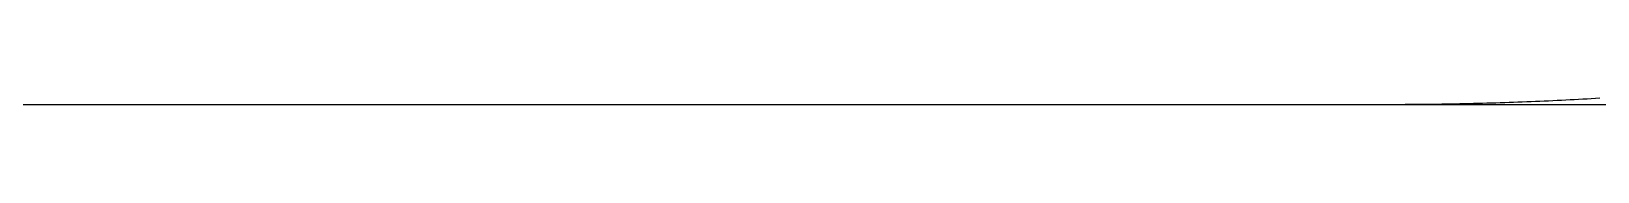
# Model space of a CAD drawing. Extents: x -14 to 315, y -179 to 16.
# Drawn here: x 29.72 to 51.75, y -178.5 to -178.41 of the extents above; entities that cross this region are included whole.
import ezdxf

# ---------------------------------------------------------------- set-up
doc = ezdxf.new("R2010")
doc.units = 0
doc.layers.add('BLACK', color=7, linetype='CONTINUOUS')

msp = doc.modelspace()

# ---------------------------------------------------------------- linework, layer by layer
at = {"layer": 'BLACK', "linetype": 'CONTINUOUS'}
for p, q in [((61.75, -178.5), (-2.25, -178.5)), ((48.75, -178.5), (10.75, -178.5)), ((48.776864, -178.499993), (48.75, -178.5)), ((48.842553, -178.499921), (48.776864, -178.499993)), ((48.908101, -178.499769), (48.842553, -178.499921)), ((48.973511, -178.499537), (48.908101, -178.499769)), ((49.038781, -178.499226), (48.973511, -178.499537)), ((49.103912, -178.498835), (49.038781, -178.499226)), ((49.168904, -178.498366), (49.103912, -178.498835)), ((49.233759, -178.497818), (49.168904, -178.498366)), ((49.298475, -178.497191), (49.233759, -178.497818)), ((49.363054, -178.496485), (49.298475, -178.497191)), ((49.427495, -178.495702), (49.363054, -178.496485)), ((49.4918, -178.49484), (49.427495, -178.495702)), ((49.555967, -178.4939), (49.4918, -178.49484)), ((49.619999, -178.492882), (49.555967, -178.4939)), ((49.683894, -178.491786), (49.619999, -178.492882)), ((49.747653, -178.490613), (49.683894, -178.491786)), ((49.811276, -178.489363), (49.747653, -178.490613)), ((49.874765, -178.488035), (49.811276, -178.489363)), ((49.938118, -178.48663), (49.874765, -178.488035)), ((50.001336, -178.485149), (49.938118, -178.48663)), ((50.064421, -178.48359), (50.001336, -178.485149)), ((50.127371, -178.481955), (50.064421, -178.48359)), ((50.190187, -178.480244), (50.127371, -178.481955)), ((50.25287, -178.478456), (50.190187, -178.480244)), ((50.315419, -178.476593), (50.25287, -178.478456)), ((50.377836, -178.474653), (50.315419, -178.476593)), ((50.44012, -178.472638), (50.377836, -178.474653)), ((50.502271, -178.470547), (50.44012, -178.472638)), ((50.564291, -178.46838), (50.502271, -178.470547)), ((50.626178, -178.466139), (50.564291, -178.46838)), ((50.687934, -178.463822), (50.626178, -178.466139)), ((50.749559, -178.46143), (50.687934, -178.463822)), ((50.811053, -178.458963), (50.749559, -178.46143)), ((50.872417, -178.456422), (50.811053, -178.458963)), ((50.933649, -178.453806), (50.872417, -178.456422)), ((50.994752, -178.451115), (50.933649, -178.453806)), ((51.055725, -178.448351), (50.994752, -178.451115)), ((51.116569, -178.445512), (51.055725, -178.448351)), ((51.177283, -178.4426), (51.116569, -178.445512)), ((51.237869, -178.439613), (51.177283, -178.4426)), ((51.298325, -178.436553), (51.237869, -178.439613)), ((51.358653, -178.43342), (51.298325, -178.436553)), ((51.418854, -178.430213), (51.358653, -178.43342)), ((51.478926, -178.426934), (51.418854, -178.430213)), ((51.538871, -178.423581), (51.478926, -178.426934)), ((51.598688, -178.420155), (51.538871, -178.423581)), ((51.658378, -178.416657), (51.598688, -178.420155)), ((51.717942, -178.413086), (51.658378, -178.416657)), ((51.777379, -178.409442), (51.717942, -178.413086))]:
    msp.add_line(p, q, dxfattribs=at)

doc.saveas('drawing.dxf')
